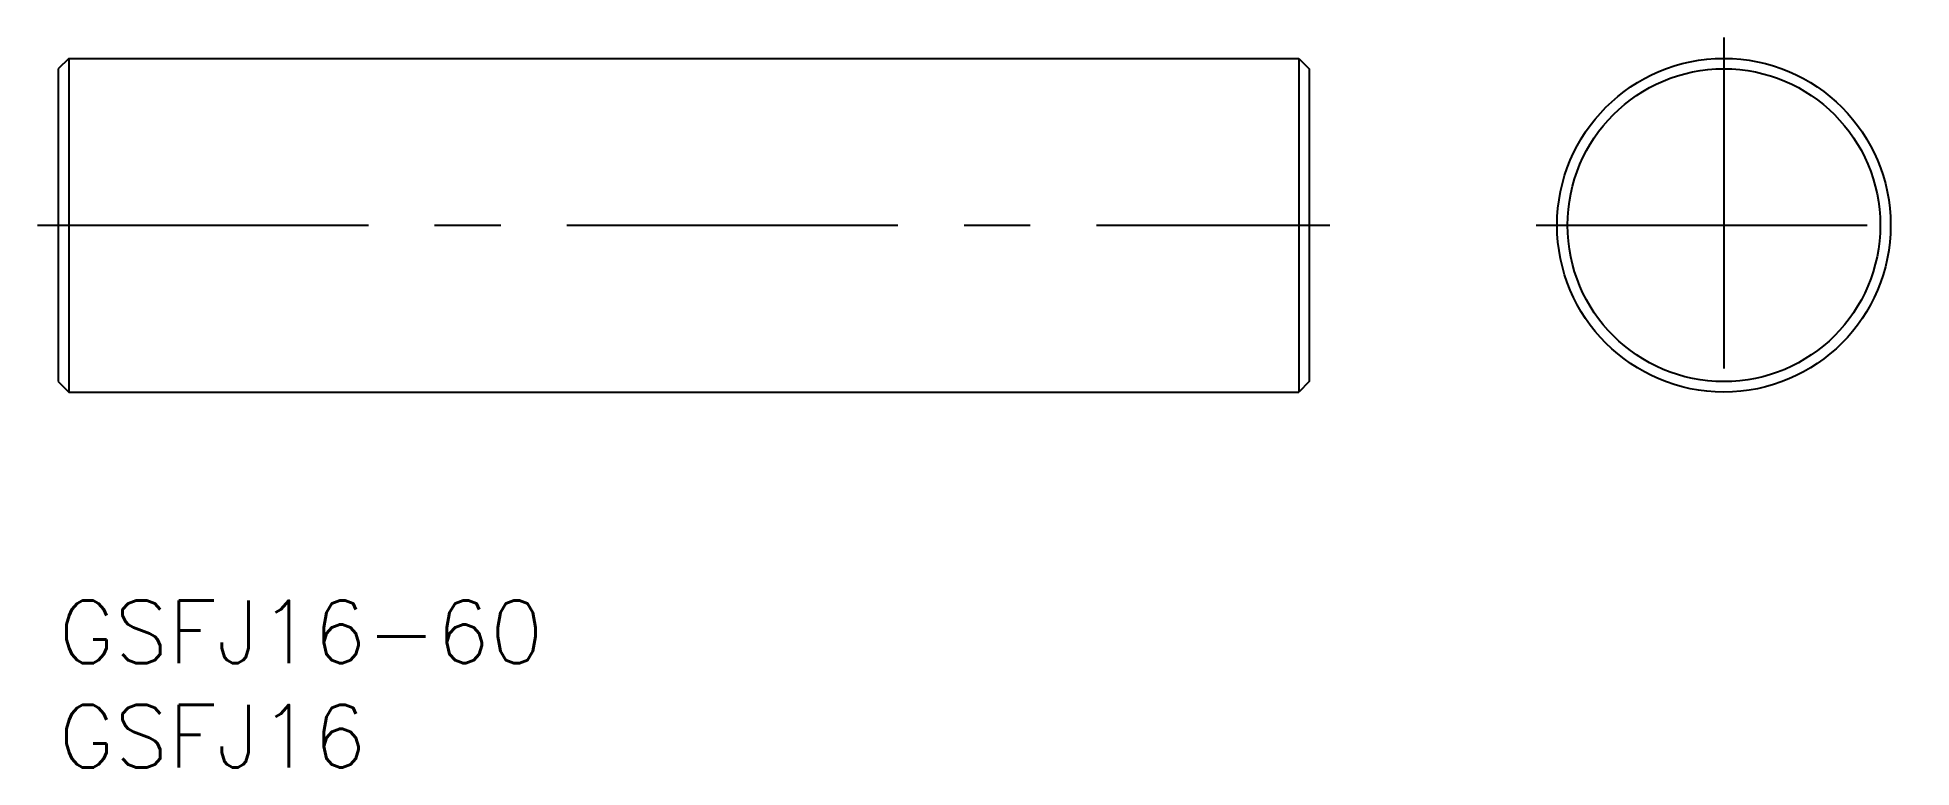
# Model space of a CAD drawing. Extents: x -1 to 88.9, y -8 to 27.
import ezdxf

# ---------------------------------------------------------------- set-up
doc = ezdxf.new("R2010")
doc.units = 0
doc.header["$LTSCALE"] = 0.5
doc.linetypes.add('CENTER', pattern=[50.8, 31.75, -6.35, 6.35, -6.35])
for name, color, linetype in [('MSM_CENTER', 1, 'CENTER'), ('MSM_CONTINUOUS', 7, 'CONTINUOUS'), ('MSM_PART_NUMBER', 7, 'CONTINUOUS')]:
    doc.layers.add(name, color=color, linetype=linetype)
doc.styles.get("Standard").update_dxf_attribs({"font": 'txt.shx', "height": 3, "bigfont": 'bigfont.shx'})

# ---------------------------------------------------------------- blocks, each defined once
blk = doc.blocks.new('*U7')
at = {"layer": 'MSM_PART_NUMBER'}
blk.add_text('GSFJ16-60', height=3, dxfattribs=at).set_placement((0, -3))
blk = doc.blocks.new('*U8')
at = {"layer": 'MSM_PART_NUMBER'}
blk.add_text('GSFJ16', height=3, dxfattribs=at).set_placement((0, -8))

msp = doc.modelspace()

# ---------------------------------------------------------------- linework, layer by layer
at = {"layer": 'MSM_CENTER'}
for p, q in [((79.895, 27), (79.895, 9)), ((-1, 18), (61, 18)), ((70.895, 18), (88.895, 18))]:
    msp.add_line(p, q, dxfattribs=at)
at = {"layer": 'MSM_CONTINUOUS'}
for p, q in [((0.5, 26), (0, 25.5)), ((0, 25.5), (0, 10.5)), ((0.5, 26), (59.5, 26)), ((0.5, 26), (0.5, 10)), ((59.5, 26), (59.5, 10)), ((59.5, 26), (60, 25.5)), ((60, 25.5), (60, 10.5)), ((0, 10.5), (0.5, 10)), ((0.5, 10), (59.5, 10)), ((60, 10.5), (59.5, 10))]:
    msp.add_line(p, q, dxfattribs=at)
for radius in [8, 7.5]:
    msp.add_circle((79.895, 18), radius, dxfattribs=at)

# ---------------------------------------------------------------- block references
for name in ['*U7', '*U8']:
    msp.add_blockref(name, (0, 0), dxfattribs=at)

doc.saveas('drawing.dxf')
